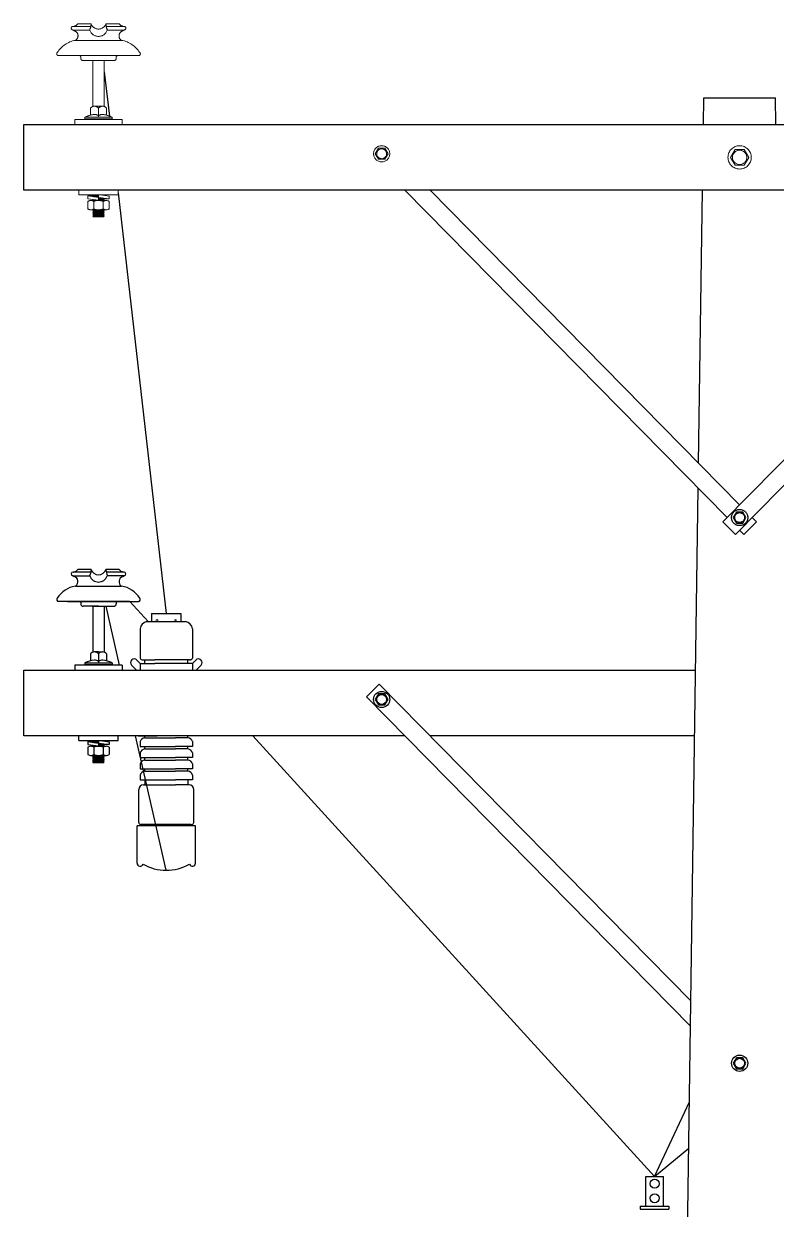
# Model space of a CAD drawing. Header units: millimetres. Extents: x 3057.5 to 3131.2, y 1715.9 to 1738.7.
# Drawn here: x 3071.43 to 3076.16, y 1731.17 to 1738.62 of the extents above; entities that cross this region are included whole.
import ezdxf

# ---------------------------------------------------------------- set-up
doc = ezdxf.new("R2010")
doc.units = ezdxf.units.MM
doc.linetypes.add('ACAD_ISO02W100', pattern=[15, 12, -3])

msp = doc.modelspace()

# ---------------------------------------------------------------- linework, layer by layer
at = {"color": 177, "linetype": 'ACAD_ISO02W100', "lineweight": 13, "ltscale": 0.13, "true_color": 0x293189}
for p, q in [((3071.8493, 1738.6066), (3071.7371, 1738.6066)), ((3071.8506, 1738.6235), (3071.7679, 1738.6235)), ((3072.027, 1738.6235), (3071.9443, 1738.6235)), ((3071.9443, 1738.6235), (3071.9443, 1738.6211)), ((3072.0578, 1738.6066), (3071.9456, 1738.6066)), ((3072.0578, 1738.6066), (3072.0505, 1738.6079)), ((3071.7365, 1738.5839), (3071.8414, 1738.5839)), ((3071.738, 1738.5834), (3071.745, 1738.5787)), ((3071.7523, 1738.5189), (3072.0426, 1738.5189)), ((3071.9534, 1738.5839), (3071.9523, 1738.5824)), ((3072.0584, 1738.5839), (3071.9534, 1738.5839)), ((3072.0498, 1738.5787), (3072.0569, 1738.5834)), ((3071.8974, 1738.4227), (3071.6456, 1738.4227)), ((3071.7022, 1738.4227), (3071.8974, 1738.4227)), ((3071.7857, 1738.4152), (3071.7857, 1738.4068)), ((3071.8974, 1738.3918), (3071.8007, 1738.3918)), ((3071.8974, 1738.3918), (3071.8007, 1738.3918)), ((3071.8567, 1738.3918), (3071.9382, 1738.3918)), ((3071.8567, 1738.3918), (3071.9382, 1738.3918)), ((3071.8609, 1738.3918), (3071.8609, 1738.1029)), ((3072.0927, 1738.4227), (3071.8974, 1738.4227)), ((3071.8974, 1738.4227), (3072.1493, 1738.4227)), ((3071.8974, 1738.3918), (3071.9942, 1738.3918)), ((3071.8974, 1738.3918), (3071.9942, 1738.3918)), ((3071.9339, 1738.3918), (3071.9339, 1738.1029)), ((3072.0092, 1738.4152), (3072.0092, 1738.4068)), ((3076.1547, 1737.9892), (3076.1523, 1738.1579)), ((3071.8464, 1738.092), (3071.8464, 1738.0483)), ((3071.8974, 1738.1049), (3071.8719, 1738.1049)), ((3071.8974, 1738.1049), (3071.9229, 1738.1049)), ((3071.8974, 1738.092), (3071.8974, 1738.0356)), ((3071.9485, 1738.092), (3071.9485, 1738.0483)), ((3071.7481, 1738.0207), (3071.7481, 1737.9911)), ((3072.0468, 1738.0207), (3071.7481, 1738.0207)), ((3071.8117, 1738.0356), (3071.9832, 1738.0356)), ((3071.8117, 1738.0356), (3071.8117, 1738.0249)), ((3071.8117, 1738.0249), (3071.9832, 1738.0249)), ((3071.8609, 1738.0249), (3071.8609, 1738.0207)), ((3071.9339, 1738.0249), (3071.9339, 1738.0207)), ((3071.9832, 1738.0356), (3071.9832, 1738.0249)), ((3072.0468, 1738.0207), (3072.0468, 1737.9911)), ((3073.6573, 1737.8404), (3073.6373, 1737.8057)), ((3073.6373, 1737.8057), (3073.6573, 1737.771)), ((3073.6973, 1737.8404), (3073.6573, 1737.8404)), ((3073.6573, 1737.771), (3073.6973, 1737.771)), ((3073.7173, 1737.8057), (3073.6973, 1737.8404)), ((3073.6973, 1737.771), (3073.7173, 1737.8057)), ((3075.8696, 1737.7829), (3075.8985, 1737.8329)), ((3075.8985, 1737.733), (3075.8696, 1737.7829)), ((3075.8985, 1737.8329), (3075.9561, 1737.8329)), ((3075.9561, 1737.8329), (3075.9849, 1737.7829)), ((3075.9849, 1737.7829), (3075.9561, 1737.733)), ((3075.9561, 1737.733), (3075.8985, 1737.733)), ((3071.7741, 1737.5474), (3071.7741, 1737.5767)), ((3071.7741, 1737.5474), (3072.0208, 1737.5474)), ((3071.8609, 1737.5433), (3071.8902, 1737.5474)), ((3071.8609, 1737.5433), (3071.8667, 1737.547)), ((3071.8667, 1737.5412), (3071.8609, 1737.5433)), ((3071.8667, 1737.547), (3071.8656, 1737.5474)), ((3071.8667, 1737.547), (3071.8695, 1737.5474)), ((3071.8667, 1737.5412), (3071.8972, 1737.5455)), ((3071.8973, 1737.5474), (3071.8964, 1737.5316)), ((3071.9104, 1737.5474), (3071.9641, 1737.5396)), ((3071.9208, 1737.5459), (3071.9315, 1737.5474)), ((3071.9292, 1737.5447), (3071.9334, 1737.5474)), ((3072.0208, 1737.5474), (3072.0208, 1737.5767)), ((3071.8307, 1737.5408), (3071.8657, 1737.5408)), ((3071.8307, 1737.5408), (3071.8307, 1737.5229)), ((3071.8307, 1737.5408), (3071.8974, 1737.5311)), ((3071.8307, 1737.5229), (3071.8974, 1737.5132)), ((3071.8312, 1737.5058), (3071.8312, 1737.4594)), ((3071.8487, 1737.5122), (3071.9461, 1737.5122)), ((3071.8609, 1737.5374), (3071.897, 1737.5426)), ((3071.8609, 1737.5374), (3071.8667, 1737.5412)), ((3071.8667, 1737.5353), (3071.8609, 1737.5374)), ((3071.8609, 1737.514), (3071.8667, 1737.5178)), ((3071.8609, 1737.514), (3071.8764, 1737.5162)), ((3071.8667, 1737.5119), (3071.8609, 1737.5144)), ((3071.8667, 1737.5119), (3071.8609, 1737.514)), ((3071.8644, 1737.5122), (3071.8609, 1737.5135)), ((3071.8616, 1737.5141), (3071.8636, 1737.5144)), ((3071.8644, 1737.5122), (3071.9336, 1737.5122)), ((3071.8667, 1737.5353), (3071.8968, 1737.5396)), ((3071.8667, 1737.5119), (3071.8866, 1737.5147)), ((3071.8667, 1737.5119), (3071.8843, 1737.5144)), ((3071.8674, 1737.5057), (3071.8674, 1737.4595)), ((3071.8776, 1737.534), (3071.8967, 1737.5367)), ((3071.8878, 1737.5325), (3071.8965, 1737.5337)), ((3071.8896, 1737.5122), (3071.9339, 1737.5185)), ((3071.8964, 1737.5316), (3071.9641, 1737.5217)), ((3071.8964, 1737.5316), (3071.8974, 1737.5132)), ((3071.8964, 1737.5308), (3071.8993, 1737.5312)), ((3071.8966, 1737.5279), (3071.9095, 1737.5297)), ((3071.8967, 1737.525), (3071.9196, 1737.5282)), ((3071.8969, 1737.5221), (3071.9281, 1737.5265)), ((3071.8971, 1737.5191), (3071.9339, 1737.5244)), ((3071.8973, 1737.5162), (3071.9281, 1737.5206)), ((3071.914, 1737.5122), (3071.9281, 1737.5148)), ((3071.9274, 1737.5057), (3071.9274, 1737.4595)), ((3071.9287, 1737.5269), (3071.9281, 1737.5265)), ((3071.9281, 1737.5265), (3071.9339, 1737.5244)), ((3071.9339, 1737.5244), (3071.9281, 1737.5206)), ((3071.9281, 1737.5206), (3071.9339, 1737.5185)), ((3071.9281, 1737.5148), (3071.9339, 1737.5185)), ((3071.9339, 1737.5127), (3071.9281, 1737.5148)), ((3071.9339, 1737.5127), (3071.9291, 1737.5144)), ((3071.9641, 1737.5217), (3071.9298, 1737.5217)), ((3071.9309, 1737.5122), (3071.9339, 1737.5127)), ((3071.9637, 1737.5058), (3071.9637, 1737.4594)), ((3071.9641, 1737.5396), (3071.9641, 1737.5217)), ((3071.8463, 1737.4531), (3071.9486, 1737.4531)), ((3071.8609, 1737.4438), (3071.9269, 1737.4531)), ((3071.8609, 1737.4496), (3071.8663, 1737.4531)), ((3071.8609, 1737.4496), (3071.8856, 1737.4531)), ((3071.8609, 1737.4496), (3071.8856, 1737.4531)), ((3071.8667, 1737.4475), (3071.8609, 1737.4496)), ((3071.8609, 1737.4379), (3071.9339, 1737.4483)), ((3071.8609, 1737.4438), (3071.8667, 1737.4475)), ((3071.8667, 1737.4417), (3071.8609, 1737.4438)), ((3071.8609, 1737.4321), (3071.9339, 1737.4424)), ((3071.8609, 1737.4379), (3071.8667, 1737.4417)), ((3071.8667, 1737.4358), (3071.8609, 1737.4379)), ((3071.8609, 1737.4262), (3071.9339, 1737.4366)), ((3071.8609, 1737.4321), (3071.8667, 1737.4358)), ((3071.8609, 1737.4321), (3071.8667, 1737.43)), ((3071.8609, 1737.4204), (3071.9339, 1737.4307)), ((3071.8609, 1737.4262), (3071.8667, 1737.43)), ((3071.8667, 1737.4241), (3071.8609, 1737.4262)), ((3071.8609, 1737.4145), (3071.9339, 1737.4248)), ((3071.8609, 1737.4204), (3071.8667, 1737.4241)), ((3071.8609, 1737.4204), (3071.8667, 1737.4241)), ((3071.8667, 1737.4183), (3071.8609, 1737.4204)), ((3071.8609, 1737.4087), (3071.9339, 1737.419)), ((3071.8609, 1737.4145), (3071.8667, 1737.4183)), ((3071.8667, 1737.4124), (3071.8609, 1737.4145)), ((3071.8609, 1737.4087), (3071.8667, 1737.4124)), ((3071.8609, 1737.4087), (3071.9302, 1737.4087)), ((3071.8667, 1737.4475), (3071.9063, 1737.4531)), ((3071.8667, 1737.4417), (3071.9281, 1737.4504)), ((3071.8667, 1737.4358), (3071.9281, 1737.4445)), ((3071.8667, 1737.43), (3071.9281, 1737.4387)), ((3071.8667, 1737.4241), (3071.9281, 1737.4328)), ((3071.8667, 1737.4183), (3071.9281, 1737.427)), ((3071.8667, 1737.4124), (3071.9281, 1737.4211)), ((3071.8816, 1737.4087), (3071.9281, 1737.4152)), ((3071.9023, 1737.4087), (3071.9339, 1737.4131)), ((3071.9148, 1737.4485), (3071.9281, 1737.4504)), ((3071.9229, 1737.4087), (3071.9281, 1737.4094)), ((3071.9324, 1737.4531), (3071.9281, 1737.4504)), ((3071.9281, 1737.4504), (3071.9324, 1737.4531)), ((3071.9281, 1737.4504), (3071.9333, 1737.4485)), ((3071.9339, 1737.4483), (3071.9281, 1737.4504)), ((3071.9281, 1737.4445), (3071.9339, 1737.4483)), ((3071.9339, 1737.4424), (3071.9281, 1737.4445)), ((3071.9281, 1737.4387), (3071.9339, 1737.4424)), ((3071.9339, 1737.4366), (3071.9281, 1737.4387)), ((3071.9281, 1737.4328), (3071.9339, 1737.4366)), ((3071.9339, 1737.4307), (3071.9281, 1737.4328)), ((3071.9281, 1737.427), (3071.9339, 1737.4307)), ((3071.9281, 1737.427), (3071.9339, 1737.4248)), ((3071.9281, 1737.4211), (3071.9339, 1737.4248)), ((3071.9339, 1737.419), (3071.9281, 1737.4211)), ((3071.9281, 1737.4152), (3071.9339, 1737.419)), ((3071.9339, 1737.4131), (3071.9281, 1737.4152)), ((3071.9281, 1737.4094), (3071.9339, 1737.4131)), ((3071.9302, 1737.4087), (3071.9281, 1737.4094))]:
    msp.add_line(p, q, dxfattribs=at)
at = {"color": 177, "linetype": 'Continuous', "ltscale": 0.13, "true_color": 0x293189}
for p, q in [((3071.9339, 1738.3201), (3071.9656, 1738.043)), ((3072.0208, 1737.5608), (3072.3234, 1734.9146)), ((3072.0298, 1734.5895), (3071.9453, 1734.9606)), ((3072.2104, 1734.8648), (3072.0949, 1734.9914)), ((3072.1593, 1734.5996), (3072.1593, 1734.5579)), ((3072.1878, 1734.5996), (3072.1878, 1734.6231)), ((3072.459, 1734.5996), (3072.459, 1734.6231)), ((3072.4874, 1734.5996), (3072.4874, 1734.5579)), ((3073.6623, 1734.4699), (3073.5821, 1734.3911)), ((3072.3234, 1733.3004), (3072.1309, 1734.1454)), ((3075.3929, 1731.375), (3072.8664, 1734.1454)), ((3075.3929, 1731.375), (3075.6117, 1731.845)), ((3075.3929, 1731.375), (3075.6075, 1731.5535))]:
    msp.add_line(p, q, dxfattribs=at)
at = {"color": 177, "linetype": 'ACAD_ISO02W100', "true_color": 0x293189}
for p, q in [((3075.6999, 1737.9892), (3075.7023, 1738.1579)), ((3075.6999, 1737.9892), (3075.7023, 1738.1579)), ((3075.7023, 1738.1579), (3076.1523, 1738.1579)), ((3075.7023, 1738.1579), (3076.1523, 1738.1579)), ((3076.1547, 1737.9892), (3076.1523, 1738.1579)), ((3071.4273, 1737.5767), (3071.4273, 1737.9892)), ((3075.6693, 1735.8607), (3075.6939, 1737.5767)), ((3075.51, 1724.7546), (3075.6671, 1735.7026)), ((3075.9073, 1735.5529), (3075.8873, 1735.5182)), ((3075.9473, 1735.5529), (3075.9073, 1735.5529)), ((3075.9673, 1735.5182), (3075.9473, 1735.5529)), ((3075.8873, 1735.5182), (3075.9073, 1735.4835)), ((3075.9073, 1735.4835), (3075.9473, 1735.4835)), ((3075.9473, 1735.4835), (3075.9673, 1735.5182))]:
    msp.add_line(p, q, dxfattribs=at)
at = {"color": 177, "linetype": 'Continuous', "true_color": 0x293189}
for p, q in [((3071.8493, 1735.1754), (3071.7371, 1735.1754)), ((3071.8506, 1735.1922), (3071.7679, 1735.1922)), ((3072.027, 1735.1922), (3071.9443, 1735.1922)), ((3071.9443, 1735.1922), (3071.9443, 1735.1898)), ((3072.0578, 1735.1754), (3071.9456, 1735.1754)), ((3072.0578, 1735.1754), (3072.0505, 1735.1766)), ((3071.7365, 1735.1527), (3071.8414, 1735.1527)), ((3071.738, 1735.1521), (3071.745, 1735.1474)), ((3071.7523, 1735.0877), (3072.0426, 1735.0877)), ((3071.9534, 1735.1527), (3071.9523, 1735.1512)), ((3072.0584, 1735.1527), (3071.9534, 1735.1527)), ((3072.0498, 1735.1474), (3072.0569, 1735.1521)), ((3071.8974, 1734.9914), (3071.6456, 1734.9914)), ((3071.7022, 1734.9914), (3071.8974, 1734.9914)), ((3071.7857, 1734.9839), (3071.7857, 1734.9756)), ((3071.8974, 1734.9606), (3071.8007, 1734.9606)), ((3071.8974, 1734.9606), (3071.8007, 1734.9606)), ((3071.8567, 1734.9606), (3071.9382, 1734.9606)), ((3071.8567, 1734.9606), (3071.9382, 1734.9606)), ((3071.8609, 1734.9606), (3071.8609, 1734.6717)), ((3072.0927, 1734.9914), (3071.8974, 1734.9914)), ((3071.8974, 1734.9914), (3072.1493, 1734.9914)), ((3071.8974, 1734.9606), (3071.9942, 1734.9606)), ((3071.8974, 1734.9606), (3071.9942, 1734.9606)), ((3071.9339, 1734.9606), (3071.9339, 1734.6717)), ((3072.0092, 1734.9839), (3072.0092, 1734.9756)), ((3071.8464, 1734.6608), (3071.8464, 1734.617)), ((3071.8974, 1734.6737), (3071.8719, 1734.6737)), ((3071.8974, 1734.6737), (3071.9229, 1734.6737)), ((3071.8974, 1734.6608), (3071.8974, 1734.6044)), ((3071.9485, 1734.6608), (3071.9485, 1734.617)), ((3071.7481, 1734.5895), (3071.7481, 1734.5598)), ((3072.0468, 1734.5895), (3071.7481, 1734.5895)), ((3071.8117, 1734.6044), (3071.9832, 1734.6044)), ((3071.8117, 1734.6044), (3071.8117, 1734.5937)), ((3071.8117, 1734.5937), (3071.9832, 1734.5937)), ((3071.8609, 1734.5937), (3071.8609, 1734.5895)), ((3071.9339, 1734.5937), (3071.9339, 1734.5895)), ((3071.9832, 1734.6044), (3071.9832, 1734.5937)), ((3072.0468, 1734.5895), (3072.0468, 1734.5598)), ((3071.4273, 1734.1454), (3071.4273, 1734.5579)), ((3073.6573, 1734.4091), (3073.6373, 1734.3745)), ((3073.6373, 1734.3745), (3073.6573, 1734.3398)), ((3073.6973, 1734.4091), (3073.6573, 1734.4091)), ((3073.6573, 1734.3398), (3073.6973, 1734.3398)), ((3073.7173, 1734.3745), (3073.6973, 1734.4091)), ((3073.6973, 1734.3398), (3073.7173, 1734.3745)), ((3071.7741, 1734.1162), (3071.7741, 1734.1454)), ((3071.7741, 1734.1162), (3072.0208, 1734.1162)), ((3071.8609, 1734.112), (3071.8902, 1734.1162)), ((3071.8609, 1734.112), (3071.8667, 1734.1158)), ((3071.8667, 1734.1158), (3071.8656, 1734.1162)), ((3071.8667, 1734.1158), (3071.8695, 1734.1162)), ((3071.8667, 1734.1099), (3071.8972, 1734.1143)), ((3071.8973, 1734.1162), (3071.8964, 1734.1003)), ((3071.9104, 1734.1162), (3071.9641, 1734.1083)), ((3071.9208, 1734.1147), (3071.9315, 1734.1162)), ((3071.9292, 1734.1135), (3071.9334, 1734.1162)), ((3072.0208, 1734.1162), (3072.0208, 1734.1454)), ((3071.8307, 1734.1096), (3071.8657, 1734.1096)), ((3071.8307, 1734.1096), (3071.8307, 1734.0917)), ((3071.8307, 1734.1096), (3071.8974, 1734.0998)), ((3071.8307, 1734.0917), (3071.8974, 1734.0819)), ((3071.8312, 1734.0745), (3071.8312, 1734.0282)), ((3071.8487, 1734.081), (3071.9461, 1734.081)), ((3071.8667, 1734.1099), (3071.8609, 1734.112)), ((3071.8609, 1734.1062), (3071.897, 1734.1113)), ((3071.8609, 1734.1062), (3071.8667, 1734.1099)), ((3071.8667, 1734.1041), (3071.8609, 1734.1062)), ((3071.8609, 1734.0828), (3071.8667, 1734.0865)), ((3071.8609, 1734.0828), (3071.8764, 1734.085)), ((3071.8667, 1734.0807), (3071.8609, 1734.0832)), ((3071.8667, 1734.0807), (3071.8609, 1734.0828)), ((3071.8644, 1734.081), (3071.8609, 1734.0822)), ((3071.8616, 1734.0829), (3071.8636, 1734.0832)), ((3071.8644, 1734.081), (3071.9336, 1734.081)), ((3071.8667, 1734.1041), (3071.8968, 1734.1084)), ((3071.8667, 1734.0807), (3071.8866, 1734.0835)), ((3071.8667, 1734.0807), (3071.8843, 1734.0832)), ((3071.8674, 1734.0745), (3071.8674, 1734.0282)), ((3071.8776, 1734.1027), (3071.8967, 1734.1054)), ((3071.8878, 1734.1012), (3071.8965, 1734.1024)), ((3071.8896, 1734.081), (3071.9339, 1734.0873)), ((3071.8964, 1734.1003), (3071.9641, 1734.0904)), ((3071.8964, 1734.1003), (3071.8974, 1734.0819)), ((3071.8964, 1734.0995), (3071.8993, 1734.0999)), ((3071.8966, 1734.0966), (3071.9095, 1734.0984)), ((3071.8967, 1734.0937), (3071.9196, 1734.0969)), ((3071.8969, 1734.0908), (3071.9281, 1734.0952)), ((3071.8971, 1734.0879), (3071.9339, 1734.0931)), ((3071.8973, 1734.085), (3071.9281, 1734.0894)), ((3071.914, 1734.081), (3071.9281, 1734.0835)), ((3071.9274, 1734.0745), (3071.9274, 1734.0282)), ((3071.9287, 1734.0956), (3071.9281, 1734.0952)), ((3071.9281, 1734.0952), (3071.9339, 1734.0931)), ((3071.9339, 1734.0931), (3071.9281, 1734.0894)), ((3071.9281, 1734.0894), (3071.9339, 1734.0873)), ((3071.9281, 1734.0835), (3071.9339, 1734.0873)), ((3071.9339, 1734.0814), (3071.9281, 1734.0835)), ((3071.9339, 1734.0814), (3071.9291, 1734.0832)), ((3071.9641, 1734.0904), (3071.9298, 1734.0904)), ((3071.9309, 1734.081), (3071.9339, 1734.0814)), ((3071.9637, 1734.0745), (3071.9637, 1734.0282)), ((3071.9641, 1734.1083), (3071.9641, 1734.0904)), ((3071.8463, 1734.0219), (3071.9486, 1734.0219)), ((3071.8609, 1734.0125), (3071.9269, 1734.0219)), ((3071.8609, 1734.0184), (3071.8663, 1734.0219)), ((3071.8609, 1734.0184), (3071.8856, 1734.0219)), ((3071.8609, 1734.0184), (3071.8856, 1734.0219)), ((3071.8667, 1734.0163), (3071.8609, 1734.0184)), ((3071.8609, 1734.0067), (3071.9339, 1734.017)), ((3071.8609, 1734.0125), (3071.8667, 1734.0163)), ((3071.8667, 1734.0104), (3071.8609, 1734.0125)), ((3071.8609, 1734.0008), (3071.9339, 1734.0112)), ((3071.8609, 1734.0067), (3071.8667, 1734.0104)), ((3071.8667, 1734.0046), (3071.8609, 1734.0067)), ((3071.8609, 1733.995), (3071.9339, 1734.0053)), ((3071.8609, 1734.0008), (3071.8667, 1734.0046)), ((3071.8609, 1734.0008), (3071.8667, 1733.9987)), ((3071.8609, 1733.9891), (3071.9339, 1733.9995)), ((3071.8609, 1733.995), (3071.8667, 1733.9987)), ((3071.8667, 1733.9929), (3071.8609, 1733.995)), ((3071.8609, 1733.9833), (3071.9339, 1733.9936)), ((3071.8609, 1733.9891), (3071.8667, 1733.9929)), ((3071.8609, 1733.9891), (3071.8667, 1733.9929)), ((3071.8667, 1733.987), (3071.8609, 1733.9891)), ((3071.8609, 1733.9774), (3071.9339, 1733.9877)), ((3071.8609, 1733.9833), (3071.8667, 1733.987)), ((3071.8667, 1733.9812), (3071.8609, 1733.9833)), ((3071.8609, 1733.9774), (3071.8667, 1733.9812)), ((3071.8609, 1733.9774), (3071.9302, 1733.9774)), ((3071.8667, 1734.0163), (3071.9063, 1734.0219)), ((3071.8667, 1734.0104), (3071.9281, 1734.0191)), ((3071.8667, 1734.0046), (3071.9281, 1734.0133)), ((3071.8667, 1733.9987), (3071.9281, 1734.0074)), ((3071.8667, 1733.9929), (3071.9281, 1734.0016)), ((3071.8667, 1733.987), (3071.9281, 1733.9957)), ((3071.8667, 1733.9812), (3071.9281, 1733.9899)), ((3071.8816, 1733.9774), (3071.9281, 1733.984)), ((3071.9023, 1733.9774), (3071.9339, 1733.9819)), ((3071.9148, 1734.0172), (3071.9281, 1734.0191)), ((3071.9229, 1733.9774), (3071.9281, 1733.9781)), ((3071.9324, 1734.0219), (3071.9281, 1734.0191)), ((3071.9281, 1734.0191), (3071.9324, 1734.0219)), ((3071.9281, 1734.0191), (3071.9333, 1734.0172)), ((3071.9339, 1734.017), (3071.9281, 1734.0191)), ((3071.9281, 1734.0133), (3071.9339, 1734.017)), ((3071.9339, 1734.0112), (3071.9281, 1734.0133)), ((3071.9281, 1734.0074), (3071.9339, 1734.0112)), ((3071.9339, 1734.0053), (3071.9281, 1734.0074)), ((3071.9281, 1734.0016), (3071.9339, 1734.0053)), ((3071.9339, 1733.9995), (3071.9281, 1734.0016)), ((3071.9281, 1733.9957), (3071.9339, 1733.9995)), ((3071.9281, 1733.9957), (3071.9339, 1733.9936)), ((3071.9281, 1733.9899), (3071.9339, 1733.9936)), ((3071.9339, 1733.9877), (3071.9281, 1733.9899)), ((3071.9281, 1733.984), (3071.9339, 1733.9877)), ((3071.9339, 1733.9819), (3071.9281, 1733.984)), ((3071.9281, 1733.9781), (3071.9339, 1733.9819)), ((3071.9302, 1733.9774), (3071.9281, 1733.9781)), ((3075.9073, 1732.1216), (3075.8873, 1732.087)), ((3075.9473, 1732.1216), (3075.9073, 1732.1216)), ((3075.9673, 1732.087), (3075.9473, 1732.1216)), ((3075.8873, 1732.087), (3075.9073, 1732.0523)), ((3075.9073, 1732.0523), (3075.9473, 1732.0523)), ((3075.9473, 1732.0523), (3075.9673, 1732.087)), ((3075.3367, 1731.1875), (3075.3367, 1731.375)), ((3075.3367, 1731.375), (3075.4492, 1731.375)), ((3075.4492, 1731.1875), (3075.4492, 1731.375)), ((3075.3029, 1731.1875), (3075.3029, 1731.1688)), ((3075.3029, 1731.1875), (3075.4829, 1731.1875)), ((3075.3029, 1731.1688), (3075.4829, 1731.1688)), ((3075.4829, 1731.1875), (3075.4829, 1731.1688))]:
    msp.add_line(p, q, dxfattribs=at)
at = {"color": 177, "true_color": 0x293189}
for p, q in [((3072.2019, 1734.8648), (3072.2313, 1734.8648)), ((3072.2313, 1734.9146), (3072.2313, 1734.8648)), ((3072.2313, 1734.9146), (3072.4155, 1734.9146)), ((3072.2313, 1734.8648), (3072.4449, 1734.8648)), ((3072.4155, 1734.9146), (3072.4155, 1734.8648)), ((3072.1588, 1734.8184), (3072.1588, 1734.6347)), ((3072.488, 1734.8184), (3072.488, 1734.6347)), ((3072.1049, 1734.5909), (3072.1356, 1734.5579)), ((3072.1384, 1734.6221), (3072.1593, 1734.5996)), ((3072.1593, 1734.5996), (3072.2511, 1734.5996)), ((3072.172, 1734.6231), (3072.2511, 1734.6231)), ((3072.4747, 1734.6231), (3072.2511, 1734.6231)), ((3072.4874, 1734.5996), (3072.2511, 1734.5996)), ((3072.5083, 1734.6221), (3072.4874, 1734.5996)), ((3072.5418, 1734.5909), (3072.5111, 1734.5579)), ((3072.1472, 1734.1454), (3072.2651, 1734.1454)), ((3072.1878, 1734.1335), (3072.1878, 1734.1454)), ((3072.1878, 1734.1335), (3072.3817, 1734.1335)), ((3072.4996, 1734.1454), (3072.3817, 1734.1454)), ((3072.459, 1734.1335), (3072.3817, 1734.1335)), ((3072.459, 1734.1335), (3072.459, 1734.1454)), ((3072.1588, 1734.1092), (3072.1588, 1734.0787)), ((3072.1588, 1734.0787), (3072.3817, 1734.0787)), ((3072.1588, 1734.039), (3072.1588, 1734.0086)), ((3072.1878, 1734.0633), (3072.1878, 1734.0787)), ((3072.1878, 1734.0633), (3072.3817, 1734.0633)), ((3072.488, 1734.0787), (3072.3817, 1734.0787)), ((3072.459, 1734.0633), (3072.3817, 1734.0633)), ((3072.459, 1734.0633), (3072.459, 1734.0787)), ((3072.488, 1734.1092), (3072.488, 1734.0787)), ((3072.488, 1734.039), (3072.488, 1734.0086)), ((3072.1588, 1734.0086), (3072.3817, 1734.0086)), ((3072.1588, 1733.9689), (3072.1588, 1733.9384)), ((3072.1878, 1733.9932), (3072.1878, 1734.0086)), ((3072.1878, 1733.9932), (3072.3817, 1733.9932)), ((3072.488, 1734.0086), (3072.3817, 1734.0086)), ((3072.459, 1733.9932), (3072.3817, 1733.9932)), ((3072.459, 1733.9932), (3072.459, 1734.0086)), ((3072.488, 1733.9689), (3072.488, 1733.9384)), ((3072.1588, 1733.9384), (3072.3817, 1733.9384)), ((3072.1588, 1733.8987), (3072.1588, 1733.8683)), ((3072.1878, 1733.9231), (3072.1878, 1733.9384)), ((3072.1878, 1733.9231), (3072.3817, 1733.9231)), ((3072.488, 1733.9384), (3072.3817, 1733.9384)), ((3072.459, 1733.9231), (3072.3817, 1733.9231)), ((3072.459, 1733.9231), (3072.459, 1733.9384)), ((3072.488, 1733.8987), (3072.488, 1733.8683)), ((3072.1588, 1733.8683), (3072.3817, 1733.8683)), ((3072.1799, 1733.8381), (3072.3817, 1733.8381)), ((3072.1878, 1733.8683), (3072.1878, 1733.8381)), ((3072.488, 1733.8683), (3072.3817, 1733.8683)), ((3072.4669, 1733.8381), (3072.3817, 1733.8381)), ((3072.459, 1733.8683), (3072.459, 1733.8381)), ((3072.1505, 1733.6007), (3072.1505, 1733.8077)), ((3072.4962, 1733.6007), (3072.4962, 1733.8077)), ((3072.5066, 1733.5795), (3072.1402, 1733.5795)), ((3072.1402, 1733.3452), (3072.1402, 1733.5795)), ((3072.4779, 1733.5881), (3072.1627, 1733.5881)), ((3072.411, 1733.5881), (3072.4003, 1733.5881)), ((3072.4779, 1733.5881), (3072.484, 1733.5881)), ((3072.5066, 1733.3452), (3072.5066, 1733.5795))]:
    msp.add_line(p, q, dxfattribs=at)
at = {"color": 177, "linetype": 'ACAD_ISO02W100', "lineweight": 13, "ltscale": 0.13, "true_color": 0x293189}
for points in [[(3071.7371, 1738.6066), (3071.7444, 1738.6079, 0.212656), (3071.7679, 1738.6235, -0.508971)], [(3071.8506, 1738.6235), (3071.8506, 1738.6211, -0.121037), (3071.8414, 1738.5839), (3071.8426, 1738.5824)]]:
    msp.add_lwpolyline(points, format="xyb", dxfattribs=at)
at = {"color": 177, "linetype": 'ACAD_ISO02W100', "true_color": 0x293189}
for points in [[(3071.4273, 1737.9892), (3080.4273, 1737.9892)], [(3080.4273, 1737.5767), (3071.4273, 1737.5767)], [(3075.8484, 1735.5182), (3073.8237, 1737.5767)], [(3073.9815, 1737.5767), (3075.9273, 1735.5984)], [(3077.8731, 1737.5767), (3075.8214, 1735.4908), (3075.9016, 1735.4119), (3078.0309, 1737.5767)], [(3076.0062, 1735.5182), (3076.0331, 1735.4908), (3075.9529, 1735.4119), (3075.9273, 1735.438)]]:
    msp.add_lwpolyline(points, dxfattribs=at)
at = {"color": 177, "linetype": 'Continuous', "true_color": 0x293189}
for points in [[(3071.7371, 1735.1754), (3071.7444, 1735.1766, 0.212656), (3071.7679, 1735.1922, -0.508971)], [(3071.8506, 1735.1922), (3071.8506, 1735.1898, -0.121037), (3071.8414, 1735.1527), (3071.8426, 1735.1512)]]:
    msp.add_lwpolyline(points, format="xyb", dxfattribs=at)
for points in [[(3071.4273, 1734.5579), (3075.6506, 1734.5579)], [(3073.6623, 1734.4699), (3075.6208, 1732.4788)], [(3075.6185, 1732.3206), (3073.5821, 1734.3911)], [(3073.8237, 1734.1454), (3071.4273, 1734.1454)], [(3075.6447, 1734.1454), (3073.9815, 1734.1454)]]:
    msp.add_lwpolyline(points, dxfattribs=at)
at = {"color": 177, "linetype": 'ACAD_ISO02W100', "lineweight": 13, "ltscale": 0.13, "true_color": 0x293189}
for centre, radius in [((3073.6773, 1737.8057), 0.0509), ((3075.9273, 1737.7829), 0.0733), ((3073.6773, 1737.8057), 0.0311), ((3075.9273, 1737.7829), 0.0448)]:
    msp.add_circle(centre, radius, dxfattribs=at)
at = {"color": 177, "linetype": 'ACAD_ISO02W100', "true_color": 0x293189}
for radius in [0.0509, 0.0311]:
    msp.add_circle((3075.9273, 1735.5182), radius, dxfattribs=at)
at = {"color": 177, "linetype": 'Continuous', "true_color": 0x293189}
for centre, radius in [((3073.6773, 1734.3745), 0.0509), ((3073.6773, 1734.3745), 0.0311), ((3075.9273, 1732.087), 0.0509), ((3075.9273, 1732.087), 0.0311), ((3075.3929, 1731.3295), 0.0281), ((3075.3929, 1731.2382), 0.0281)]:
    msp.add_circle(centre, radius, dxfattribs=at)
at = {"color": 177, "linetype": 'ACAD_ISO02W100', "lineweight": 13, "ltscale": 0.13, "true_color": 0x293189}
for centre, radius, start, end in [((3071.7371, 1738.5953), 0.0114, 90, 265.43753), ((3071.8974, 1738.6392), 0.0495, 198.57188, 341.42812), ((3072.0244, 1738.6211), 0.0801, 180, 207.60534), ((3072.0562, 1738.6421), 0.0347, 212.41496, 260.43672), ((3072.0578, 1738.5953), 0.0114, 274.56247, 90), ((3071.7826, 1738.3502), 0.1714, 100.19031, 147.55944), ((3071.7359, 1738.5802), 0.00375, 56.48038, 85.43753), ((3071.7359, 1738.5472), 0.0328, 303.716, 73.81244), ((3071.7514, 1738.5226), 0.00375, 284.34014, 316.3356), ((3071.8974, 1738.602), 0.0583, 199.61811, 340.38189), ((3072.0592, 1738.5471), 0.033, 106.4557, 237.68827), ((3072.0122, 1738.3502), 0.1714, 32.44056, 79.80969), ((3072.059, 1738.5802), 0.00375, 94.56247, 123.51962), ((3071.6456, 1738.4339), 0.0112, 132.75671, 270), ((3072.1493, 1738.4339), 0.0112, 270, 47.24329), ((3071.7782, 1738.4152), 0.0075, 0, 90), ((3071.8007, 1738.4068), 0.015, 180, 270), ((3071.8007, 1738.4068), 0.015, 180, 270), ((3071.9942, 1738.4068), 0.015, 270, 0), ((3071.9942, 1738.4068), 0.015, 270, 0), ((3072.0167, 1738.4152), 0.0075, 90, 180), ((3071.8719, 1738.0732), 0.0317, 36.38047, 143.61953), ((3071.9229, 1738.0732), 0.0317, 36.38047, 143.61953), ((3071.8932, 1737.8657), 0.1885, 96.83888, 115.62723), ((3071.8725, 1738.009), 0.0439, 55.29576, 92.21984), ((3071.9224, 1738.009), 0.0439, 87.78016, 124.70424), ((3071.9017, 1737.8657), 0.1885, 64.37277, 83.16112), ((3071.8493, 1737.4837), 0.0285, 50.55495, 129.44505), ((3071.8974, 1737.4397), 0.0725, 65.56738, 114.43262), ((3071.9456, 1737.4837), 0.0285, 50.55495, 129.44505), ((3071.8493, 1737.4815), 0.0285, 230.55495, 309.44505), ((3071.8974, 1737.5255), 0.0725, 245.56738, 294.43262), ((3071.9456, 1737.4815), 0.0285, 230.55495, 309.44505)]:
    msp.add_arc(centre, radius, start, end, dxfattribs=at)
at = {"color": 177, "linetype": 'Continuous', "true_color": 0x293189}
for centre, radius, start, end in [((3071.7371, 1735.164), 0.0114, 90, 265.43753), ((3071.8974, 1735.208), 0.0495, 198.57188, 341.42812), ((3072.0244, 1735.1898), 0.0801, 180, 207.60534), ((3072.0562, 1735.2108), 0.0347, 212.41496, 260.43672), ((3072.0578, 1735.164), 0.0114, 274.56247, 90), ((3071.7826, 1734.919), 0.1714, 100.19031, 147.55944), ((3071.7359, 1735.149), 0.00375, 56.48038, 85.43753), ((3071.7359, 1735.116), 0.0328, 303.716, 73.81244), ((3071.7514, 1735.0913), 0.00375, 284.34014, 316.3356), ((3071.8974, 1735.1707), 0.0583, 199.61811, 340.38189), ((3072.0592, 1735.1158), 0.033, 106.4557, 237.68827), ((3072.0122, 1734.919), 0.1714, 32.44056, 79.80969), ((3072.059, 1735.149), 0.00375, 94.56247, 123.51962), ((3071.6456, 1735.0027), 0.0112, 132.75671, 270), ((3072.1493, 1735.0027), 0.0112, 270, 47.24329), ((3071.7782, 1734.9839), 0.0075, 0, 90), ((3071.8007, 1734.9756), 0.015, 180, 270), ((3071.8007, 1734.9756), 0.015, 180, 270), ((3071.9942, 1734.9756), 0.015, 270, 0), ((3071.9942, 1734.9756), 0.015, 270, 0), ((3072.0167, 1734.9839), 0.0075, 90, 180), ((3071.8719, 1734.642), 0.0317, 36.38047, 143.61953), ((3071.9229, 1734.642), 0.0317, 36.38047, 143.61953), ((3071.8932, 1734.4344), 0.1885, 96.83888, 115.62723), ((3071.8725, 1734.5778), 0.0439, 55.29576, 92.21984), ((3071.9224, 1734.5778), 0.0439, 87.78016, 124.70424), ((3071.9017, 1734.4344), 0.1885, 64.37277, 83.16112), ((3071.8493, 1734.0525), 0.0285, 50.55495, 129.44505), ((3071.8974, 1734.0085), 0.0725, 65.56738, 114.43262), ((3071.9456, 1734.0525), 0.0285, 50.55495, 129.44505), ((3071.8493, 1734.0503), 0.0285, 230.55495, 309.44505), ((3071.8974, 1734.0942), 0.0725, 245.56738, 294.43262), ((3071.9456, 1734.0503), 0.0285, 230.55495, 309.44505)]:
    msp.add_arc(centre, radius, start, end, dxfattribs=at)
at = {"color": 177, "true_color": 0x293189}
for centre, radius, start, end in [((3072.212, 1734.8121), 0.0536, 100.88938, 173.19415), ((3072.2652, 1734.8691), 0.00651, 0, 180), ((3072.3815, 1734.8691), 0.00651, 0, 180), ((3072.4348, 1734.8121), 0.0536, 6.80585, 79.11062), ((3072.1217, 1734.6065), 0.0229, 42.91571, 222.91571), ((3072.1744, 1734.6392), 0.0163, 196.13178, 278.2753), ((3072.4724, 1734.6392), 0.0163, 261.7247, 343.86822), ((3072.5251, 1734.6065), 0.0229, 317.08429, 137.08429), ((3072.1911, 1734.1), 0.0336, 95.71039, 164.19095), ((3072.4556, 1734.1), 0.0336, 15.80905, 84.28961), ((3072.1911, 1734.0299), 0.0336, 95.71039, 164.19095), ((3072.4556, 1734.0299), 0.0336, 15.80905, 84.28961), ((3072.1911, 1733.9597), 0.0336, 95.71039, 164.19095), ((3072.4556, 1733.9597), 0.0336, 15.80905, 84.28961), ((3072.1911, 1733.8896), 0.0336, 95.71039, 164.19095), ((3072.4556, 1733.8896), 0.0336, 15.80905, 84.28961), ((3072.182, 1733.8066), 0.0315, 93.85514, 178.04205), ((3072.4647, 1733.8066), 0.0315, 1.95795, 86.14486), ((3072.1632, 1733.6007), 0.0127, 180.14889, 268.01608), ((3072.4836, 1733.6007), 0.0127, 271.98392, 359.85111), ((3072.1595, 1733.3452), 0.0193, 180, 339.97144), ((3072.3248, 1733.6033), 0.3029, 240.91909, 269.72633), ((3072.3219, 1733.6033), 0.3029, 270.27367, 299.08091), ((3072.4873, 1733.3452), 0.0193, 200.02856, 0)]:
    msp.add_arc(centre, radius, start, end, dxfattribs=at)

doc.saveas('drawing.dxf')
